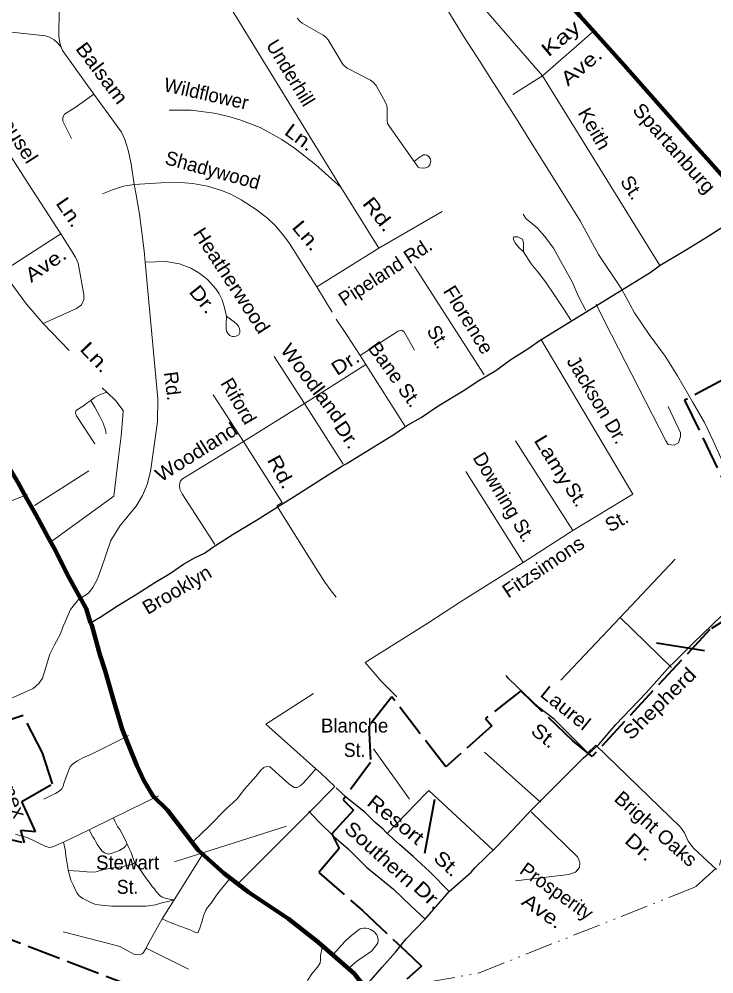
# Model space of a CAD drawing. Extents: x 269605 to 313519, y 160546 to 199228.
# Drawn here: x 295794 to 296791, y 176366 to 177737 of the extents above; entities that cross this region are included whole.
import ezdxf
from ezdxf.enums import TextEntityAlignment as Align

# ---------------------------------------------------------------- set-up
doc = ezdxf.new("R2010")
doc.units = 0
doc.header["$LTSCALE"] = 8
doc.linetypes.add('DASH_DOUBLE_DOT', pattern=[9.2, 5, -1.2, 0.3, -1.2, 0.3, -1.2])
doc.linetypes.add('LONG_DASHED', pattern=[7.5, 6, -1.5])
for name, color, linetype, lineweight in [('10', 7, 'Continuous', 40), ('11', 7, 'Continuous', 40), ('28', 7, 'Continuous', 120), ('29', 7, 'Continuous', 120), ('32', 7, 'Continuous', 25), ('35', 7, 'Continuous', 13), ('44', 7, 'Continuous', 13), ('49', 7, 'LONG_DASHED', 40), ('59', 7, 'DASH_DOUBLE_DOT', 13)]:
    doc.layers.add(name, color=color, linetype=linetype, lineweight=lineweight)
doc.layers.add('6', color=7, linetype='Continuous')

msp = doc.modelspace()

# ---------------------------------------------------------------- linework, layer by layer
at = {"layer": '10'}
msp.add_line((296778.187, 176829.77), (296709.162, 176841.017), dxfattribs=at)
at = {"layer": '10', "lineweight": 13}
for p, q in [((296303.04, 176689.031), (296354.407, 176616.736)), ((296017.309, 176526.768), (296177.832, 176578.178))]:
    msp.add_line(p, q, dxfattribs=at)
at = {"layer": '11'}
msp.add_line((296390.186, 176616.477), (296375.928, 176538.907), dxfattribs=at)
at = {"layer": '28'}
msp.add_lwpolyline([(296450.634, 177900.902), (296458.53, 177892.794), (296471.601, 177879.171), (296507.027, 177845.919), (296550.503, 177797.48), (296599.741, 177741.486), (296620.309, 177718.205), (296650.246, 177684.796), (296662.589, 177670.95), (296691.382, 177638.235), (296755.949, 177565.224), (296790.005, 177527.464), (296812.292, 177501.709), (296844.545, 177465.204), (297088.783, 177186.159)], dxfattribs=at)
at = {"layer": '29'}
for points in [[(295896.782, 176870.294), (295890.18, 176890.671), (295878.703, 176911.209), (295866.068, 176934.818), (295843.772, 176978.256), (295835.768, 176992.564), (295828.312, 177006.861), (295817.956, 177025.546), (295804.773, 177049.166), (295792.126, 177072.166), (295771.365, 177107.036), (295762.799, 177123.795), (295753.455, 177135.142)], [(296290.358, 176346.826), (296275.096, 176366.407), (296223.427, 176411.648), (296180.907, 176445.041), (296123.318, 176483.28), (296087.795, 176510.747), (296051.196, 176543.601), (296007.062, 176601.23), (295986.405, 176621.344), (295973.136, 176643.747), (295962.903, 176665.478), (295942.119, 176717.423), (295930.06, 176757.485), (295917.588, 176801.274), (295909.828, 176824.724), (295898.476, 176866.601), (295896.782, 176870.294)]]:
    msp.add_lwpolyline(points, dxfattribs=at)
at = {"layer": '32'}
msp.add_line((296376.82, 176444.502), (296411.617, 176484.287), dxfattribs=at)
for points in [[(296540.61, 177275.074), (296699.947, 177373.338), (296714.33, 177383.715), (296750.792, 177405.472), (296781.901, 177424.217), (296834.753, 177458.36), (296844.545, 177465.204)], [(295896.782, 176870.294), (295910.481, 176878.372), (295935.441, 176894.578), (295963.472, 176911.88), (295989.042, 176928.073), (296011.504, 176941.341), (296030.237, 176954.135), (296045.788, 176963.335), (296060.072, 176970.182), (296071.943, 176978.297), (296076.269, 176981.198), (296101.291, 176997.402), (296134.928, 177017.579), (296169.822, 177039.561), (296189.152, 177051.733), (296227.202, 177076.029), (296257.159, 177095.122), (296263.387, 177098.534), (296284.556, 177111.218), (296309.505, 177126.874), (296331.918, 177140.692), (296347.555, 177151.171), (296350.651, 177153.486), (296371.187, 177164.964), (296396.781, 177182.376), (296431.711, 177203.137), (296454.149, 177218.235), (296462.912, 177223.425), (296478.463, 177232.624), (296500.135, 177248.296), (296525.892, 177264.698), (296540.61, 177275.074)], [(296611.7, 176682.596), (296617.135, 176687.262), (296626.247, 176695.389), (296650.803, 176723.92), (296694.399, 176769.699), (296728.523, 176808.546), (296732.923, 176812.056), (296761.992, 176841.533), (296802.957, 176880.405), (296821.142, 176893.21), (296840.739, 176909.188), (296863.575, 176923.166), (296872, 176929.156)], [(296611.7, 176682.596), (296562.199, 176732.013), (296540.132, 176748.709), (296497.074, 176789.641), (296493.472, 176794.361)], [(296411.617, 176484.287), (296442.834, 176512.294), (296448.754, 176518.757), (296464.253, 176533.481), (296479.429, 176548.237), (296502.576, 176572.615), (296529.276, 176601.016), (296567.169, 176638.73), (296603.627, 176675.595), (296611.7, 176682.596)], [(296411.617, 176484.287), (296383.369, 176513.043), (296359.718, 176534.617), (296340.186, 176551.78), (296320.665, 176569.491), (296316.546, 176573.903), (296305.336, 176583.459), (296291.165, 176597.403), (296264.467, 176619.039), (296249.077, 176633.008)], [(296209.971, 176599.614), (296223.965, 176585.072), (296246.032, 176563.529), (296266.485, 176545.756), (296292.858, 176519.365), (296331.61, 176487.589), (296356.368, 176463.891), (296376.82, 176444.502)], [(296290.358, 176346.826), (296315.463, 176375.563), (296334.597, 176397.424), (296349.784, 176416.453), (296376.82, 176444.502)]]:
    msp.add_lwpolyline(points, dxfattribs=at)
at = {"layer": '35'}
for p, q in [((296440.031, 177777.469), (296545.625, 177655.562)), ((296617.656, 177718.688), (296545.625, 177655.562)), ((296545.625, 177655.562), (296502.875, 177628.766)), ((296545.625, 177655.562), (296713.688, 177383.203)), ((296256.062, 177495.891), (296310.562, 177408.141)), ((296310.562, 177408.141), (296401.438, 177460.969)), ((295770.5, 177374.578), (295854.094, 177428.735)), ((296221.344, 177352.812), (296310.562, 177408.141)), ((296361.469, 177381.594), (296461.594, 177226.422)), ((296221.344, 177352.812), (296243.344, 177316.078)), ((295828.656, 177300.031), (295865.938, 177261.078)), ((296543.281, 177277.469), (296675.094, 177054.922)), ((296283.562, 177253.797), (296291.844, 177240.922)), ((296291.844, 177240.922), (296347.812, 177153.125)), ((295913.469, 177207.766), (295920.406, 177200.985)), ((296072.812, 177197.594), (296116.219, 177130.297)), ((296203.656, 177184.875), (296116.219, 177130.297)), ((296259.531, 177097.953), (296203.656, 177184.875)), ((296116.219, 177130.297), (296171.531, 177042.953)), ((296589.156, 177002.5), (296506.844, 177131.5)), ((295816.125, 177038.75), (295894.25, 177088.531)), ((296164.031, 177038.25), (296171.531, 177042.953)), ((296675.094, 177054.922), (296589.156, 177002.5)), ((296656.844, 176877.844), (296735.781, 176961.36)), ((296517.531, 176956.828), (296427.938, 176900.11)), ((296621.906, 176694.344), (296610.031, 176682.953)), ((296542.656, 176612.656), (296462.188, 176684.516)), ((296210.406, 176597.985), (296247.25, 176635.062)), ((295994.375, 176621.844), (295929.531, 176590.125)), ((296474.844, 176543.469), (296382.25, 176629.438)), ((296108.594, 176495.625), (296210.406, 176597.985)), ((296058.406, 176538.938), (296016.688, 176472.5)), ((296016.688, 176472.5), (295999.312, 176444.844)), ((295976.594, 176402.86), (296037.188, 176372.562))]:
    msp.add_line(p, q, dxfattribs=at)
for points in [[(295848.125, 177822.828), (295888.344, 177824.188), (295911.875, 177821.062), (296051.812, 177788.062), (296070.031, 177781.391), (296083.594, 177772.281), (296093.969, 177759.875), (296256.062, 177495.891)], [(295854.375, 177696.61), (295852.469, 177703.141), (295851.219, 177712.562), (295851.406, 177750.766), (295849.469, 177808.594), (295848.125, 177822.828)], [(296193.25, 177738.547), (296196.938, 177734.016), (296200.656, 177731), (296230.781, 177713.922), (296234.25, 177710.922), (296237.656, 177707.141), (296259.531, 177671.5), (296265.188, 177666.797), (296298.438, 177649.562), (296302.469, 177646.5), (296306.594, 177641.61), (296320.281, 177617.469), (296321.75, 177613.016), (296322.688, 177608.453), (296322.312, 177592.203), (296323.031, 177587.141), (296325.625, 177582.891), (296361.188, 177532.547), (296367.094, 177524.312), (296369.344, 177523.375), (296374.219, 177522.86), (296378.156, 177523.25), (296381.125, 177524.735), (296383.812, 177527.953), (296385.062, 177532.828), (296384.75, 177536.094), (296383.188, 177538.469), (296381.531, 177540.016), (296379.375, 177541.594), (296376.875, 177542.297), (296374.688, 177542), (296368.438, 177538.453), (296361.188, 177532.547)], [(295854.375, 177696.61), (295849.469, 177702.75), (295844.281, 177707.36), (295837.688, 177711.094), (295831.781, 177713.141), (295765.25, 177720), (295749.969, 177723.062)], [(295901.594, 177629.047), (295856.281, 177692.062), (295854.375, 177696.61)], [(295901.594, 177629.047), (295874.719, 177610.266), (295859.375, 177600.453), (295856.781, 177596.078), (295857.031, 177590.672), (295869.344, 177565.562)], [(295959.406, 177499.516), (295954.781, 177529.188), (295950.656, 177548.672), (295946.031, 177564.016), (295941.156, 177574.719), (295933.25, 177585.047), (295901.594, 177629.047)], [(296009.375, 177606.328), (296040.969, 177606.062), (296074.156, 177601.938), (296095.188, 177597.188), (296112.219, 177591.985), (296140.188, 177581.172), (296171.094, 177564.297), (296190.781, 177550.828), (296219.938, 177527.938), (296256.062, 177495.891)], [(295742.781, 177600.453), (295807.312, 177500.875), (295854.094, 177428.735)], [(295959.406, 177499.516), (295944.156, 177497.016), (295928.312, 177491.906), (295913.625, 177485.922)], [(295959.406, 177499.516), (295998.031, 177502.11), (296017.5, 177503), (296031.906, 177502.031), (296043.656, 177500.875), (296064.562, 177496.953), (296084.625, 177491.031), (296098.031, 177485.453), (296112.938, 177477.547), (296134.438, 177463.735), (296151.125, 177450.594), (296162.438, 177439.719), (296174.219, 177425.953), (296182.062, 177414.969), (296221.344, 177352.812)], [(295975.125, 177388.094), (295973.719, 177404.297), (295966.719, 177456.891), (295962.094, 177484.656), (295959.406, 177499.516)], [(296607.625, 177318.781), (296596.812, 177339.656), (296588.562, 177358.828), (296574.094, 177384.625), (296561.125, 177407.969), (296548.938, 177424.766), (296537.625, 177437.469), (296522.188, 177450.235), (296517.562, 177456.781)], [(295854.094, 177428.735), (295875.156, 177395.078), (295879.125, 177386.672), (295886.969, 177341.625), (295887.125, 177333.86), (295883.562, 177326.86), (295876.438, 177321.703), (295828.656, 177300.031)], [(296586.156, 177304.922), (296577.062, 177318.875), (296562.625, 177340.531), (296549.594, 177359.86), (296538.781, 177373.969), (296529.406, 177385.703), (296518.312, 177402.797), (296518.156, 177415.735), (296516.531, 177421.094), (296510, 177424.594), (296504.438, 177424.36), (296503.5, 177421.094), (296506.062, 177415.735), (296511.188, 177409.438), (296518.312, 177402.797)], [(295879.594, 176903.797), (295893.625, 176912.828), (295899.938, 176920.828), (295906.438, 176933.485), (295911.375, 176946.016), (295925.562, 176988.344), (295939.156, 177009.812), (295962.188, 177037.531), (295971.438, 177053.156), (295978.125, 177068.985), (295982.688, 177087.547), (295992.75, 177158.5), (295993.25, 177191.781), (295975.125, 177388.094)], [(295975.125, 177388.094), (296004.906, 177389), (296024.469, 177385.547), (296040.531, 177379.344), (296052.156, 177372.672), (296064.688, 177362.985), (296076.562, 177349.719), (296081.188, 177342.75), (296085.688, 177333.906), (296088.656, 177324.562), (296091.812, 177310.375), (296091.812, 177306.485), (296091.406, 177302.5), (296091.156, 177298), (296091.281, 177293.031), (296092.062, 177289.047), (296094.406, 177285.172), (296096.438, 177282.938), (296098.375, 177281.672), (296100.312, 177281.062), (296102.5, 177281.062), (296105.844, 177281.812), (296109.344, 177283.562), (296110.969, 177286.422), (296111.094, 177289.547), (296110.469, 177292.641), (296108.844, 177296.141), (296105.719, 177300.141), (296101.5, 177303.485), (296091.812, 177310.375)], [(295770.5, 177374.578), (295804.5, 177327.688), (295828.656, 177300.031)], [(296622.344, 177327.547), (296634.719, 177302.5), (296722.375, 177131.375), (296726, 177126.328), (296734.375, 177125.297), (296740.625, 177128.422), (296743.781, 177137.828), (296743.781, 177143.062), (296726, 177180.703)], [(296249.219, 177306.281), (296264.844, 177282.906), (296283.562, 177253.797)], [(296283.562, 177253.797), (296338.156, 177288.844), (296342.906, 177290.562), (296346.781, 177287.985), (296361.5, 177261.578)], [(296291.844, 177240.922), (296203.656, 177184.875), (296160.469, 177252.625)], [(295920.406, 177200.985), (295933.031, 177188.953), (295943.594, 177175.016), (295942.906, 177167.047), (295940.469, 177138.531), (295936.812, 177108.11), (295930.219, 177051.86), (295840.938, 176987.312)], [(295920.406, 177200.985), (295917.094, 177200.266), (295914.906, 177199.625), (295910.5, 177197.953), (295902.531, 177193.562), (295897.219, 177189.141)], [(295897.219, 177189.141), (295891.219, 177185.344), (295888.031, 177182.86), (295876.625, 177175.531), (295875.312, 177173.985), (295875.062, 177171.922), (295875.312, 177169.469), (295876.531, 177167.312), (295902.688, 177127.266)], [(295897.219, 177189.141), (295902.781, 177179.906), (295910.219, 177166.156), (295914.906, 177156.719), (295918.031, 177147.11), (295919.125, 177141.625)], [(296116.219, 177130.297), (296028.719, 177076.766), (296025.75, 177074.062), (296024.938, 177070.812), (296024.375, 177067.547), (296024.938, 177061.86), (296028.406, 177055.391), (296075.062, 176982.672)], [(296589.156, 177002.5), (296517.531, 176956.828), (296435.25, 177087.36)], [(295683.219, 177050), (295688.625, 177041.985), (295697.125, 177031.469), (295708.344, 177019.703), (295714.25, 177017.016), (295721.781, 177015.531), (295726.5, 177015.266), (295731.844, 177015.797), (295739.75, 177018.344), (295745.812, 177021.703), (295755.375, 177029.141), (295767.969, 177037.953), (295771.469, 177040.094), (295775.5, 177042.078), (295784.062, 177045.735), (295806.031, 177054.328)], [(296164.031, 177038.25), (296211.531, 176962.281), (296223.062, 176944.485), (296233.219, 176928.375), (296242.25, 176915.985), (296249.062, 176906.953)], [(295879.594, 176903.797), (295867.906, 176889.312), (295856.688, 176863.985), (295853.312, 176854.078), (295844.938, 176838.406), (295838.438, 176825.344), (295831.875, 176804.469), (295827.719, 176790.891), (295822.5, 176783.062), (295814.125, 176775.766), (295753.844, 176749.125)], [(296427.938, 176900.11), (296380.625, 176869.828), (296290.719, 176813.312)], [(296730.844, 176806.125), (296656.844, 176877.844), (296571.625, 176787.688)], [(296290.719, 176813.312), (296313.781, 176786.391), (296336.25, 176763.906)], [(296220.25, 176660.406), (296148.25, 176724.828), (296216.906, 176768.75)], [(295951, 176708.094), (295934.25, 176699.578), (295928.594, 176696.719), (295925, 176694.969), (295915.375, 176690.266), (295899.781, 176682.641), (295884.875, 176675.656), (295877.906, 176671.938), (295872.531, 176668.766), (295870, 176666.391), (295867.562, 176663.5), (295866.188, 176660.141), (295863.125, 176652.547), (295861.375, 176647.344), (295859.031, 176640.735), (295857.219, 176635.578), (295854.906, 176631.188), (295851.5, 176628.562), (295846.188, 176625.016), (295839.969, 176622.125), (295829.562, 176616.812)], [(296621.906, 176694.344), (296743.562, 176576.61), (296749.156, 176568.562), (296754.719, 176556.406), (296762.188, 176546.766), (296795.219, 176516.125)], [(296043.812, 176556.062), (296067.125, 176578.172), (296091.531, 176603.172), (296107.094, 176617.281), (296117.688, 176631.375), (296133.844, 176649.312), (296141.219, 176658.438), (296145.312, 176662.25), (296147.938, 176663.422), (296149.719, 176663.703), (296153.844, 176663.422), (296156.781, 176660.781), (296162.062, 176656.078), (296181.188, 176638.735), (296188.812, 176633.438), (296193.219, 176633.438), (296197.625, 176636.094), (296200.875, 176638.735), (296211.438, 176650.485), (296220.25, 176660.406)], [(296247.25, 176635.062), (296227.406, 176654.031), (296220.25, 176660.406)], [(296321.75, 176567.203), (296377.969, 176625.031), (296382.25, 176629.438)], [(296529.219, 176598.938), (296595.094, 176534.797), (296597.125, 176531.047), (296599.25, 176525.438), (296598.719, 176518.562), (296592.969, 176512.016), (296583.406, 176508.891), (296506.688, 176499.75)], [(295929.531, 176590.125), (295894.625, 176573.047), (295857.844, 176555.203)], [(295929.531, 176590.125), (295931.438, 176585.531), (295932.406, 176583.297), (295935.25, 176577.719), (295938.5, 176573.235), (295941.594, 176567.969), (295947.188, 176557.094), (295948.844, 176553.094)], [(295857.844, 176555.203), (295846.906, 176550.453), (295842.375, 176548.531), (295837.875, 176547.36), (295832.375, 176548.766), (295805.656, 176561.641), (295798.062, 176563.969), (295788.812, 176566.531)], [(295894.625, 176573.047), (295900.062, 176562.891), (295902.219, 176559.36), (295904.312, 176555.719), (295906.844, 176551.375), (295912.906, 176542.672), (295916.812, 176539.75), (295922.438, 176538.125), (295927.562, 176539.172), (295932.781, 176541.219), (295938.125, 176543.016), (295942.219, 176545.469), (295944.562, 176547.203), (295946.844, 176549.375), (295948.844, 176553.094)], [(295857.844, 176555.203), (295860.281, 176544.719), (295860.531, 176542.062), (295860.656, 176539.844), (295861.75, 176532.594), (295862.938, 176524.156), (295864, 176518.891), (295864.719, 176514.719)], [(295948.844, 176553.094), (295951.094, 176547.922), (295954.906, 176540.11), (295958.812, 176529.047), (295960.469, 176525.781)], [(295960.469, 176525.781), (295956.812, 176523.328), (295953.438, 176522.422), (295946.844, 176521.031), (295943.75, 176520.344), (295937.156, 176519.312), (295929.594, 176518.266), (295921.625, 176517.078), (295916.094, 176515.906), (295910.469, 176514.36), (295904.562, 176512.625), (295895.5, 176512.266), (295887.062, 176512.812), (295880.75, 176513.422), (295872.094, 176514), (295864.719, 176514.719)], [(295960.469, 176525.781), (295966.344, 176517.812), (295976.875, 176502.656), (295980.875, 176497.672), (295985.125, 176491.594), (295988.344, 176488.016), (295990.812, 176484.5), (295995.906, 176478.36), (295999.656, 176476.156), (296002.094, 176475.344), (296007.438, 176473.985), (296016.688, 176472.5)], [(295864.719, 176514.719), (295866.281, 176508), (295868.344, 176500.703), (295872, 176492.844), (295875.719, 176485.328), (295877.281, 176482.141), (295880.531, 176478.11), (295885.406, 176474.422), (295891.125, 176471.438), (295899.156, 176467.422), (295902.75, 176466.188), (295908, 176465), (295926.781, 176463.25), (295944.781, 176463.25), (295962.906, 176463.281), (295976.688, 176463.281), (295990.031, 176465), (295997.344, 176467.469), (296000.344, 176468.328), (296005.5, 176469.688), (296016.688, 176472.5)], [(296097.688, 176503.828), (296080.469, 176482.797), (296076.562, 176477.516), (296069.781, 176467.719), (296064.594, 176461.25), (296062, 176457.36), (296058.781, 176449.594), (296056.188, 176440.516), (296054.875, 176436.641), (296053.312, 176431.485), (296052.156, 176428.344), (296051.531, 176425.906), (296049.906, 176424.735), (296047.188, 176425.391), (296044.25, 176426.781), (296040.25, 176428.688), (296036.75, 176430.172), (296033.844, 176431.281), (296029.188, 176432.969), (296023.406, 176435.11), (296016.156, 176437.891), (296010.219, 176440.235), (296005.562, 176442.156), (295999.312, 176444.844)], [(295999.312, 176444.844), (295979.406, 176408.938), (295976.594, 176402.86)], [(295976.594, 176402.86), (295972.531, 176396.61), (295970.625, 176394.875), (295968.25, 176393.891), (295964.844, 176393.328), (295958.969, 176394.375), (295938.562, 176405.11), (295928.156, 176408.203), (295857.562, 176426.219)], [(296267.562, 176374.344), (296275.75, 176381.391), (296278.656, 176383.828), (296281.594, 176386.125), (296290.781, 176392.235), (296299.781, 176398.797), (296307.781, 176408.203), (296308.969, 176410.766), (296309.438, 176413.235), (296309.469, 176416.016), (296307.688, 176422.156), (296303.562, 176426.828), (296298.344, 176429.969), (296295.219, 176431.047), (296291.938, 176431.625), (296288.281, 176431.735), (296283.938, 176430.75), (296280.406, 176428.485), (296276.625, 176425.562), (296268.438, 176418.953), (296261.719, 176412.375), (296245.281, 176394.406)], [(296229.812, 176407.672), (296229.125, 176403.703), (296226.969, 176391.922), (296226.969, 176385.719), (296226.344, 176381.812), (296222.25, 176375.781), (296214.281, 176366.11), (296207.906, 176356.531)]]:
    msp.add_lwpolyline(points, dxfattribs=at)
at = {"layer": '44'}
msp.add_lwpolyline([(296406.829, 177754.273), (296432.207, 177712.48), (296455.978, 177675.658), (296475.656, 177644.529), (296476.252, 177643.846), (296510.356, 177590.23), (296525.951, 177565.281), (296565.817, 177501.061), (296599.372, 177447.456), (296626.02, 177399.112), (296658.692, 177349.72), (296677.535, 177315.094), (296698.608, 177283.964), (296721.309, 177252.92), (296739.28, 177224.812), (296760.541, 177187.492), (296777.806, 177157.632), (296790.329, 177131.524), (296806.739, 177095.583)], dxfattribs=at)
at = {"layer": '49'}
for points in [[(296806.371, 177220.024), (296749.486, 177189.823), (296879.552, 176919.746), (296785.518, 176860.504), (296616.651, 176678.223), (296588.753, 176700.71), (296514.49, 176772.312), (296463.41, 176732.818)], [(296329.18, 176763.879), (296296.237, 176721.781), (296298.559, 176669.509), (296259.088, 176616.075), (296274.18, 176600.975), (296243.141, 176567.322), (296253.766, 176546.055), (296224.546, 176511.497), (296286.97, 176457), (296349.394, 176398.516), (296371.973, 176377.249), (296350.723, 176358.641)], [(296463.41, 176732.818), (296472.697, 176722.363), (296406.524, 176663.122), (296329.18, 176763.879)], [(295827.605, 176683.578), (295799.871, 176736.961), (295694.577, 176702.649)], [(296076.026, 176301.698), (295736.455, 176432.606), (295751.547, 176566.191), (295801.723, 176554.146), (295796.576, 176572.628), (295817.719, 176570.373), (295798.152, 176613.548), (295841.981, 176638.802), (295827.605, 176683.578)]]:
    msp.add_lwpolyline(points, dxfattribs=at)
at = {"layer": '59'}
msp.add_lwpolyline([(295150.919, 175652.747), (295217.115, 175747.774), (295450.238, 175920.552), (295645.946, 176143.724), (295702.068, 176155.242), (295727.971, 176153.802), (295877.63, 176156.682), (295965.844, 176162.86), (296067.438, 176232.844), (296201.469, 176286.156), (296253.531, 176323.125), (296307.594, 176341.031), (296453.344, 176367.11), (296765.156, 176490.86), (296799.312, 176522.172), (296807.844, 176550.016), (296813.531, 176712.953), (296830.25, 176755.625), (296874.812, 176794.735), (296962.531, 176832)], dxfattribs=at)

# ---------------------------------------------------------------- texts
at = {"layer": '10'}
for s, rotation, width, p in [('Kay', 40.06, 1.35, (296577.893, 177701.737)), ('Balsam', 307.074, 1.15, (295904.989, 177653.569)), ('Ave.', 40.06, 1.25, (296607.549, 177661.347)), ('Carousel', 302.738, 1.1, (295773.699, 177577.117)), ('Keith', 299.889, 1.05, (296611.455, 177574.774)), ('Ln.', 323.392, 1.2, (296191.275, 177559.283)), ('St.', 303.113, 1.05, (296665.46, 177489.718)), ('Ln.', 304.522, 1.2, (295858.519, 177454.244)), ('Rd.', 307.973, 1.3, (296302.528, 177450.696)), ('Ln.', 310.031, 1.25, (296199.584, 177419.814)), ('Heatherwood', 303.226, 1.1, (296090.9, 177356.281)), ('Ave.', 34.525, 1.2, (295837.825, 177376.379)), ('Dr.', 308.946, 1.2, (296050.458, 177328.487)), ('Florence', 301.655, 1.05, (296430.716, 177300.132)), ('Ln.', 313.771, 1.3, (295896.778, 177244.693)), ('Woodland', 306.916, 1.1, (296207.98, 177208.679)), ('Bane St.', 305.882, 1.05, (296325.256, 177221.141)), ('Dr.', 32.994, 1.15, (296267.75, 177235.496)), ('Woodland', 32.228, 1.1, (296053.699, 177106.883)), ('Dr.', 304.383, 1.15, (296256.883, 177134.561)), ('Lamy', 301.253, 1.2, (296552.764, 177098.684)), ('Rd.', 298.59, 1.2, (296161.511, 177082.157)), ('St.', 302.887, 1.05, (296585.658, 177048.931)), ('Fitzsimons', 33.779, 1.05, (296551.959, 176942.201)), ('Annex', 290.62, 1.1, (295771.937, 176626.734)), ('Bright Oaks', 318.454, 1.05, (296701.701, 176566.965)), ('Dr.', 318.454, 1.25, (296678.488, 176540.77)), ('Ave.', 324.769, 1.2, (296539.94, 176448.098))]:
    msp.add_text(s, height=20, rotation=rotation, dxfattribs=dict(at, width=width)).set_placement(p, align=Align.CENTER)
for s, rotation, p in [('Underhill', 301.37, (296175.35, 177654.722)), ('Wildflower', 347.274, (296060.67, 177620.256)), ('Shadywood', 344.617, (296069.452, 177510.636)), ('Pipeland Rd.', 32.994, (296325.166, 177365.622)), ('St.', 301.655, (296386.995, 177275.772)), ('Jackson Dr.', 300.955, (296615.698, 177185.371)), ('Rd.', 277.12, (296004.473, 177209.028)), ('Riford', 300.462, (296100.636, 177183.508)), ('Downing St.', 300.988, (296481.679, 177045.591)), ('St.', 29.331, (296656.698, 177007.587)), ('Prosperity', 324.769, (296560.131, 176476.687))]:
    msp.add_text(s, height=20, rotation=rotation, dxfattribs=at).set_placement(p, align=Align.CENTER)
for s, p in [('Blanche', (296275.751, 176712.609)), ('Stewart', (295949.89, 176515.981))]:
    msp.add_text(s, height=20, dxfattribs=at).set_placement(p, align=Align.CENTER)
at = {"layer": '10', "width": 0.95}
for p in [(296275.751, 176677.609), (295949.889, 176480.981)]:
    msp.add_text('St.', height=20, dxfattribs=at).set_placement(p, align=Align.CENTER)
at = {"layer": '11'}
for s, rotation, width, p in [('Brooklyn', 30.569, 1.05, (296025.661, 176909.054)), ('Shepherd', 44.329, 1.15, (296720.129, 176747.174)), ('Laurel', 321.146, 1.1, (296572.376, 176740.037)), ('St.', 321.146, 1.15, (296541.794, 176700.468)), ('Resort', 320.979, 1.2, (296328.593, 176579.812)), ('Southern', 318.006, 1.15, (296305.644, 176530.497)), ('St.', 317.629, 1.2, (296401.802, 176517.143)), ('Dr.', 316.668, 1.25, (296374.881, 176471.782))]:
    msp.add_text(s, height=20, rotation=rotation, dxfattribs=dict(at, width=width)).set_placement(p, align=Align.CENTER)
at = {"layer": '6', "width": 1.1}
msp.add_text('Spartanburg', height=20, rotation=311.488, dxfattribs=at).set_placement((296727.042, 177545.078), align=Align.CENTER)

doc.saveas('drawing.dxf')
